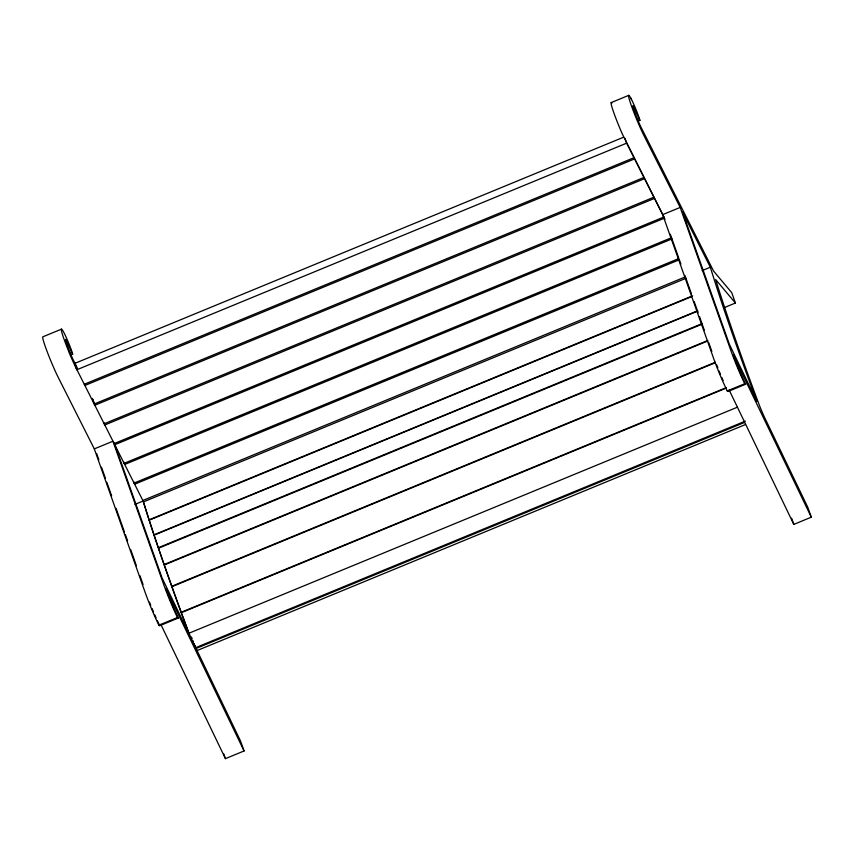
<?xml version="1.0" encoding="UTF-8"?>
<svg xmlns="http://www.w3.org/2000/svg" width="854" height="854" viewBox="0 0 854 854"><rect width="100%" height="100%" fill="white"/><g stroke="black" fill="none" stroke-linecap="round" stroke-linejoin="round"><path stroke-width="1.28" d="M61.456 329.153L42.839 336.828A25.054 1.772 67.6 0 0 47.322 352.083A25.054 1.772 67.6 0 0 58.253 377.436L94.303 448.894L144.358 590.135A28.182 1.996 67.6 0 0 158.865 625.192L159.741 625.694L178.369 618.018A28.182 1.996 67.6 0 1 165.783 588.374L244.063 750.965L225.435 758.64L160.862 624.445M611.208 102.576L628.704 95.36M69.345 353.236L71.672 352.275L72.675 354.164L70.348 355.125M636.582 119.453L638.92 118.492L639.924 120.371L637.586 121.343M623.367 137.291L74.853 363.356L76.935 369.718L143.109 501.01A379.272 26.912 67.6 0 0 188.819 633.06L189.652 635.248L162.1 578.009L115.258 445.831M76.935 369.718L626.687 143.152L634.02 157.691L84.279 384.257M84.888 385.474L634.629 158.897L643.98 177.429L94.239 404.006L92.349 398.412M104.199 423.755L653.95 197.178L644.589 178.646L94.847 405.212L92.958 399.619M94.303 448.894L112.931 441.219L162.986 582.46A28.182 1.996 67.6 0 0 177.493 617.517L178.369 618.018M745.606 384.236L744.741 383.724A28.182 1.996 67.6 0 1 730.223 348.678L680.179 207.426L662.683 214.642L712.727 355.883A28.182 1.996 67.6 0 0 727.234 390.94L728.11 391.442L745.606 384.236A28.182 1.996 67.6 0 1 733.031 354.591L811.3 517.172L793.804 524.388L729.241 390.193M114.19 443.557L663.932 216.98L654.559 198.395L104.807 424.972L104.049 422.709M664.519 218.144L114.778 444.71L114.009 442.457M124.15 463.306L671.436 237.743M672.013 238.906L124.737 464.459L123.979 462.206M134.121 483.054L678.93 258.506M679.517 259.669L134.697 484.207L133.939 481.955M142.896 500.455L685.25 276.931M134.953 504.372L143.109 501.01M702.18 270.59L710.347 267.227A379.272 26.912 67.6 0 0 756.068 399.277L756.9 401.465L729.348 344.226L682.495 212.038L710.347 267.227M685.794 278.372L143.44 501.906L149.098 519.819L692.679 295.783M691.559 296.669L149.215 520.203L154.008 534.839L697.59 310.803M697.697 311.112L154.115 535.148L158.332 547.713L701.913 323.677M723.744 307.835L735.411 303.021L731.739 292.676L713.56 271.049L640.393 125.944A13.952 0.993 67.6 0 1 634.405 111.362A13.952 0.993 67.6 0 1 633.305 105.928L638.92 118.492M702.095 324.189L158.513 548.225L164.117 564.558L707.699 340.522M707.849 340.959L164.267 564.985L171.782 586.282L715.364 362.256M715.513 362.662L171.932 586.698A278.223 19.738 67.6 0 0 181.187 612.286L726.007 387.737M726.146 388.143L181.336 612.681L189.663 635.141L240.55 741.058L244.063 750.965M158.865 625.192L177.493 617.517M727.234 390.94L744.741 383.724M188.937 633.241L737.45 407.177M745.371 421.107L195.63 647.684L194.146 644.482M744.539 422.431L196.025 648.496L195.523 647.385A15.746 1.121 67.6 0 1 193.879 643.532M745.531 424.513L197.028 650.577A15.212 1.078 67.6 0 1 193.911 643.5M735.411 303.021L715.652 279.525L717.563 285.674A366.878 26.026 67.6 0 0 753.858 390.502L759.131 404.679A15.212 1.078 67.6 0 0 764.266 416.795L807.788 507.276L811.3 517.172M680.179 207.426L644.119 135.967A25.054 1.772 67.6 0 1 631.362 105.661A25.054 1.772 67.6 0 1 630.572 97.751L631.992 100.452A13.877 0.982 67.6 0 1 637.511 113.336L638.301 115.45A13.877 0.982 67.6 0 1 639.924 120.371M630.572 97.751L631.522 99.534M611.891 103.12A25.054 1.772 67.6 0 0 613.097 110.657A25.054 1.772 67.6 0 0 622.395 134.163L664.999 219.254M71.672 352.275L66.068 339.711A13.952 0.993 67.6 0 0 67.167 345.144A13.952 0.993 67.6 0 0 73.156 359.726L77.479 368.405M191.456 637.351L191.883 638.461M191.349 637.159L191.787 638.322M791.615 518.197L793.804 524.388M670.305 234.22L678.706 257.908M679.581 260.406L680.916 264.142M684.887 275.372L691.516 294.075M694.174 301.558L698.145 312.777M699.469 316.524L704.336 330.242M708.756 342.71L711.841 351.442M223.673 753.687L225.435 758.64M96.63 453.506L98.84 459.74M101.498 467.223L105.469 478.443M106.793 482.179L111.66 495.896M116.08 508.376L124.47 532.063M125.357 534.561L127.566 540.795M130.662 549.528L136.405 565.732M139.939 575.713L143.034 584.446M625.032 138.337L626.622 143.184M74.49 362.491L76.871 369.75A25.054 1.772 67.6 0 1 64.125 339.444A25.054 1.772 67.6 0 1 63.335 331.533L64.744 334.234A13.877 0.982 67.6 0 1 70.263 347.119L71.053 349.233A13.877 0.982 67.6 0 1 72.675 354.164M159.741 625.694A28.182 1.996 67.6 0 1 157.349 620.666M156.058 617.826A28.182 1.996 67.6 0 1 154.734 614.816M153.4 611.699A28.182 1.996 67.6 0 1 152.065 608.518M150.752 605.305A28.182 1.996 67.6 0 1 149.482 602.134M723.114 380.564A28.182 1.996 67.6 0 1 721.769 377.447M720.434 374.265A28.182 1.996 67.6 0 1 719.121 371.052M717.862 367.882A28.182 1.996 67.6 0 1 716.655 364.775M192.865 640.959A15.212 1.078 67.6 0 0 193.378 642.229A15.746 1.121 67.6 0 1 192.801 640.906"/></g></svg>
